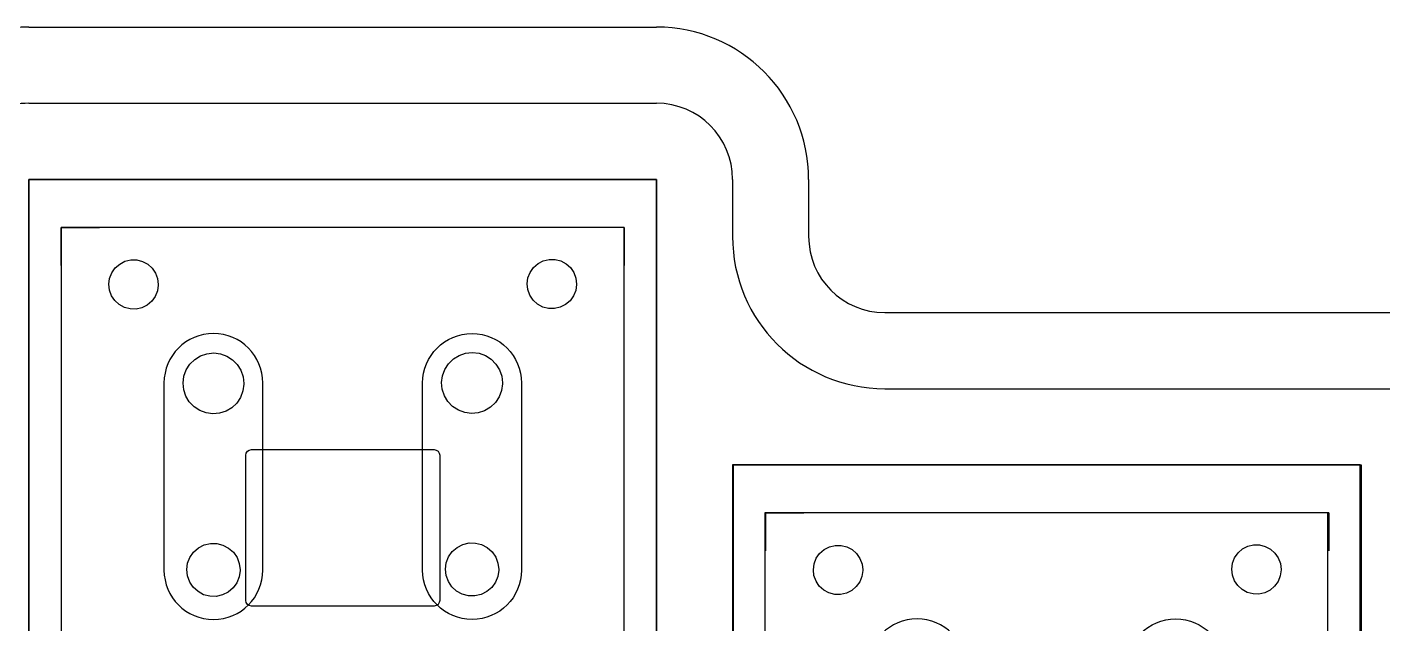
# Model space of a CAD drawing. Header units: inches. Extents: x -4 to 333, y -4 to 107.
# Drawn here: x 60.33 to 95.98, y 91.8 to 107.48 of the extents above; entities that cross this region are included whole.
import ezdxf

# ---------------------------------------------------------------- set-up
doc = ezdxf.new("R2010")
doc.units = ezdxf.units.IN
doc.header["$MEASUREMENT"] = 0
doc.layers.get('0').update_dxf_attribs({"color": 1})
for name, color, linetype in [('KICAD_EXPORT', 12, 'Continuous'), ('OUTLINE_CASE', 5, 'Continuous'), ('OUTLINE_CURVED', 6, 'Continuous')]:
    doc.layers.add(name, color=color, linetype=linetype)

# ---------------------------------------------------------------- blocks, each defined once
blk = doc.blocks.new('switch')
for points in [[(75.655, 33.601), (75.655, 17.101), (92.155, 17.101), (92.155, 33.601), (75.655, 33.601)], [(76.505, 32.339), (76.505, 18.339), (91.305, 18.339), (91.305, 32.339), (76.505, 32.339)]]:
    blk.add_lwpolyline(points)
for points in [[(79.205, 28.25), (79.205, 23.336, 1), (81.805, 23.336), (81.805, 28.25, 1)], [(88.605, 28.25), (88.605, 23.336, -1), (86.005, 23.336), (86.005, 28.25, -1)]]:
    blk.add_lwpolyline(points, format="xyb", close=True)

msp = doc.modelspace()

# ---------------------------------------------------------------- linework, layer by layer
at = {"layer": 'KICAD_EXPORT', "linetype": 'Continuous'}
for p, q in [((60.382, 105.476), (76.882, 105.476)), ((60.382, 86.976), (60.382, 103.476)), ((60.382, 103.476), (76.882, 103.476)), ((76.882, 103.476), (76.882, 86.976)), ((78.882, 103.476), (78.882, 101.976)), ((61.232, 101.214), (61.232, 102.214)), ((61.232, 102.214), (62.232, 102.214)), ((76.032, 102.214), (75.032, 102.214)), ((76.032, 102.214), (76.032, 101.214)), ((62.649, 101.149), (62.767, 101.251)), ((62.649, 101.149), (62.767, 101.251)), ((62.767, 101.251), (62.906, 101.323)), ((62.767, 101.251), (62.906, 101.323)), ((62.906, 101.323), (63.058, 101.359)), ((62.906, 101.323), (63.058, 101.359)), ((63.058, 101.359), (63.214, 101.359)), ((63.058, 101.359), (63.214, 101.359)), ((63.214, 101.359), (63.365, 101.32)), ((63.214, 101.359), (63.365, 101.32)), ((63.365, 101.32), (63.503, 101.247)), ((63.365, 101.32), (63.503, 101.247)), ((63.503, 101.247), (63.62, 101.144)), ((63.503, 101.247), (63.62, 101.144)), ((73.649, 101.161), (73.767, 101.264)), ((73.649, 101.161), (73.767, 101.264)), ((73.767, 101.264), (73.906, 101.335)), ((73.767, 101.264), (73.906, 101.335)), ((73.906, 101.335), (74.058, 101.372)), ((73.906, 101.335), (74.058, 101.372)), ((74.058, 101.372), (74.214, 101.371)), ((74.058, 101.372), (74.214, 101.371)), ((74.214, 101.371), (74.365, 101.333)), ((74.214, 101.371), (74.365, 101.333)), ((74.365, 101.333), (74.503, 101.26)), ((74.365, 101.333), (74.503, 101.26)), ((74.503, 101.26), (74.62, 101.156)), ((74.503, 101.26), (74.62, 101.156)), ((62.503, 100.875), (62.559, 101.021)), ((62.503, 100.875), (62.559, 101.021)), ((62.559, 101.021), (62.649, 101.149)), ((62.559, 101.021), (62.649, 101.149)), ((63.62, 101.144), (63.708, 101.015)), ((63.62, 101.144), (63.708, 101.015)), ((63.708, 101.015), (63.763, 100.869)), ((63.708, 101.015), (63.763, 100.869)), ((73.482, 100.733), (73.503, 100.888)), ((73.482, 100.733), (73.503, 100.888)), ((73.503, 100.888), (73.559, 101.033)), ((73.503, 100.888), (73.559, 101.033)), ((73.559, 101.033), (73.649, 101.161)), ((73.559, 101.033), (73.649, 101.161)), ((74.62, 101.156), (74.708, 101.027)), ((74.62, 101.156), (74.708, 101.027)), ((74.708, 101.027), (74.763, 100.881)), ((74.708, 101.027), (74.763, 100.881)), ((62.482, 100.72), (62.503, 100.875)), ((62.482, 100.72), (62.503, 100.875)), ((62.499, 100.565), (62.482, 100.72)), ((62.499, 100.565), (62.482, 100.72)), ((62.553, 100.419), (62.499, 100.565)), ((62.553, 100.419), (62.499, 100.565)), ((63.76, 100.545), (63.702, 100.401)), ((63.76, 100.545), (63.702, 100.401)), ((63.782, 100.7), (63.76, 100.545)), ((63.782, 100.7), (63.76, 100.545)), ((63.763, 100.869), (63.782, 100.714)), ((63.763, 100.869), (63.782, 100.714)), ((63.782, 100.714), (63.782, 100.7)), ((63.782, 100.714), (63.782, 100.7)), ((73.499, 100.578), (73.482, 100.733)), ((73.499, 100.578), (73.482, 100.733)), ((73.553, 100.431), (73.499, 100.578)), ((73.553, 100.431), (73.499, 100.578)), ((74.76, 100.558), (74.702, 100.413)), ((74.76, 100.558), (74.702, 100.413)), ((74.782, 100.712), (74.76, 100.558)), ((74.782, 100.712), (74.76, 100.558)), ((74.763, 100.881), (74.782, 100.726)), ((74.763, 100.881), (74.782, 100.726)), ((74.782, 100.726), (74.782, 100.712)), ((74.782, 100.726), (74.782, 100.712)), ((62.64, 100.289), (62.553, 100.419)), ((62.64, 100.289), (62.553, 100.419)), ((62.756, 100.184), (62.64, 100.289)), ((62.756, 100.184), (62.64, 100.289)), ((62.893, 100.109), (62.756, 100.184)), ((62.893, 100.109), (62.756, 100.184)), ((63.492, 100.172), (63.352, 100.102)), ((63.492, 100.172), (63.352, 100.102)), ((63.611, 100.274), (63.492, 100.172)), ((63.611, 100.274), (63.492, 100.172)), ((63.702, 100.401), (63.611, 100.274)), ((63.702, 100.401), (63.611, 100.274)), ((73.64, 100.301), (73.553, 100.431)), ((73.64, 100.301), (73.553, 100.431)), ((73.756, 100.196), (73.64, 100.301)), ((73.756, 100.196), (73.64, 100.301)), ((73.893, 100.122), (73.756, 100.196)), ((73.893, 100.122), (73.756, 100.196)), ((74.492, 100.185), (74.352, 100.114)), ((74.492, 100.185), (74.352, 100.114)), ((74.611, 100.286), (74.492, 100.185)), ((74.611, 100.286), (74.492, 100.185)), ((74.702, 100.413), (74.611, 100.286)), ((74.702, 100.413), (74.611, 100.286)), ((63.044, 100.07), (62.893, 100.109)), ((63.044, 100.07), (62.893, 100.109)), ((63.2, 100.067), (63.044, 100.07)), ((63.2, 100.067), (63.044, 100.07)), ((63.352, 100.102), (63.2, 100.067)), ((63.352, 100.102), (63.2, 100.067)), ((74.044, 100.082), (73.893, 100.122)), ((74.044, 100.082), (73.893, 100.122)), ((74.2, 100.08), (74.044, 100.082)), ((74.2, 100.08), (74.044, 100.082)), ((74.352, 100.114), (74.2, 100.08)), ((74.352, 100.114), (74.2, 100.08)), ((64.74, 98.744), (64.892, 98.838)), ((64.892, 98.838), (65.06, 98.895)), ((65.06, 98.895), (65.238, 98.914)), ((65.238, 98.914), (65.415, 98.893)), ((65.415, 98.893), (65.583, 98.833)), ((65.583, 98.833), (65.734, 98.737)), ((71.412, 98.632), (71.54, 98.756)), ((71.54, 98.756), (71.692, 98.85)), ((71.692, 98.85), (71.86, 98.907)), ((71.86, 98.907), (72.038, 98.926)), ((72.038, 98.926), (72.215, 98.905)), ((72.215, 98.905), (72.383, 98.845)), ((72.383, 98.845), (72.534, 98.749)), ((72.534, 98.749), (72.659, 98.623)), ((64.455, 98.302), (64.516, 98.469)), ((64.516, 98.469), (64.612, 98.619)), ((64.612, 98.619), (64.74, 98.744)), ((65.734, 98.737), (65.859, 98.611)), ((65.859, 98.611), (65.954, 98.459)), ((65.954, 98.459), (66.012, 98.291)), ((71.255, 98.314), (71.316, 98.482)), ((71.316, 98.482), (71.412, 98.632)), ((72.659, 98.623), (72.754, 98.472)), ((72.754, 98.472), (72.812, 98.303)), ((64.432, 98.125), (64.455, 98.302)), ((64.45, 97.947), (64.432, 98.125)), ((66.032, 98.091), (66.007, 97.915)), ((66.012, 98.291), (66.032, 98.114)), ((66.032, 98.114), (66.032, 98.091)), ((71.232, 98.137), (71.255, 98.314)), ((71.25, 97.96), (71.232, 98.137)), ((72.832, 98.104), (72.807, 97.927)), ((72.812, 98.303), (72.832, 98.126)), ((72.832, 98.126), (72.832, 98.104)), ((64.506, 97.778), (64.45, 97.947)), ((64.598, 97.626), (64.506, 97.778)), ((65.944, 97.748), (65.845, 97.599)), ((66.007, 97.915), (65.944, 97.748)), ((71.306, 97.79), (71.25, 97.96)), ((71.398, 97.638), (71.306, 97.79)), ((72.744, 97.76), (72.645, 97.612)), ((72.807, 97.927), (72.744, 97.76)), ((82.882, 97.976), (113.882, 97.976)), ((64.722, 97.497), (64.598, 97.626)), ((64.872, 97.4), (64.722, 97.497)), ((65.039, 97.337), (64.872, 97.4)), ((65.215, 97.314), (65.039, 97.337)), ((65.393, 97.33), (65.215, 97.314)), ((65.563, 97.385), (65.393, 97.33)), ((65.716, 97.476), (65.563, 97.385)), ((65.845, 97.599), (65.716, 97.476)), ((71.522, 97.51), (71.398, 97.638)), ((71.672, 97.412), (71.522, 97.51)), ((71.839, 97.35), (71.672, 97.412)), ((72.015, 97.326), (71.839, 97.35)), ((72.193, 97.342), (72.015, 97.326)), ((72.363, 97.397), (72.193, 97.342)), ((72.516, 97.489), (72.363, 97.397)), ((72.645, 97.612), (72.516, 97.489)), ((66.082, 96.226), (66.094, 96.283)), ((66.082, 96.226), (66.094, 96.283)), ((66.094, 96.283), (66.126, 96.332)), ((66.094, 96.283), (66.126, 96.332)), ((66.126, 96.332), (66.175, 96.364)), ((66.126, 96.332), (66.175, 96.364)), ((66.175, 96.364), (66.232, 96.376)), ((66.175, 96.364), (66.232, 96.376)), ((66.232, 96.376), (71.032, 96.376)), ((66.232, 96.376), (71.032, 96.376)), ((71.032, 96.376), (71.09, 96.364)), ((71.032, 96.376), (71.09, 96.364)), ((71.09, 96.364), (71.138, 96.332)), ((71.09, 96.364), (71.138, 96.332)), ((71.138, 96.332), (71.171, 96.283)), ((71.138, 96.332), (71.171, 96.283)), ((71.171, 96.283), (71.182, 96.226)), ((71.171, 96.283), (71.182, 96.226)), ((66.082, 92.414), (66.082, 96.226)), ((66.082, 92.414), (66.082, 96.226)), ((71.182, 96.226), (71.182, 92.414)), ((71.182, 96.226), (71.182, 92.414)), ((78.906, 79.476), (78.906, 95.976)), ((78.906, 95.976), (95.406, 95.976)), ((95.406, 95.976), (95.406, 79.476)), ((79.756, 94.713), (80.756, 94.713)), ((79.756, 93.713), (79.756, 94.713)), ((94.556, 94.714), (93.556, 94.714)), ((94.556, 94.713), (94.556, 93.713)), ((64.712, 93.682), (64.839, 93.793)), ((64.839, 93.793), (64.988, 93.87)), ((64.988, 93.87), (65.152, 93.909)), ((65.152, 93.909), (65.32, 93.908)), ((65.32, 93.908), (65.483, 93.867)), ((65.483, 93.867), (65.632, 93.788)), ((65.632, 93.788), (65.757, 93.677)), ((71.512, 93.694), (71.639, 93.805)), ((71.639, 93.805), (71.788, 93.882)), ((71.788, 93.882), (71.952, 93.921)), ((71.952, 93.921), (72.12, 93.92)), ((72.12, 93.92), (72.283, 93.88)), ((72.283, 93.88), (72.432, 93.801)), ((72.432, 93.801), (72.557, 93.689)), ((81.29, 93.751), (81.429, 93.823)), ((81.29, 93.751), (81.429, 93.823)), ((81.429, 93.823), (81.581, 93.859)), ((81.429, 93.823), (81.581, 93.859)), ((81.581, 93.859), (81.737, 93.859)), ((81.581, 93.859), (81.737, 93.859)), ((81.737, 93.859), (81.888, 93.82)), ((81.737, 93.859), (81.888, 93.82)), ((81.888, 93.82), (82.026, 93.747)), ((81.888, 93.82), (82.026, 93.747)), ((92.173, 93.661), (92.29, 93.764)), ((92.173, 93.661), (92.29, 93.764)), ((92.29, 93.764), (92.429, 93.835)), ((92.29, 93.764), (92.429, 93.835)), ((92.429, 93.835), (92.581, 93.872)), ((92.429, 93.835), (92.581, 93.872)), ((92.581, 93.872), (92.737, 93.871)), ((92.581, 93.872), (92.737, 93.871)), ((92.737, 93.871), (92.888, 93.833)), ((92.737, 93.871), (92.888, 93.833)), ((92.888, 93.833), (93.027, 93.76)), ((92.888, 93.833), (93.027, 93.76)), ((93.027, 93.76), (93.143, 93.656)), ((93.027, 93.76), (93.143, 93.656)), ((64.554, 93.388), (64.615, 93.544)), ((64.615, 93.544), (64.712, 93.682)), ((65.757, 93.677), (65.853, 93.538)), ((65.853, 93.538), (65.912, 93.381)), ((71.332, 93.233), (71.354, 93.4)), ((71.354, 93.4), (71.415, 93.557)), ((71.415, 93.557), (71.512, 93.694)), ((72.557, 93.689), (72.653, 93.55)), ((72.653, 93.55), (72.712, 93.393)), ((81.026, 93.375), (81.083, 93.521)), ((81.026, 93.375), (81.083, 93.521)), ((81.083, 93.521), (81.172, 93.649)), ((81.083, 93.521), (81.172, 93.649)), ((81.172, 93.649), (81.29, 93.751)), ((81.172, 93.649), (81.29, 93.751)), ((82.026, 93.747), (82.143, 93.644)), ((82.026, 93.747), (82.143, 93.644)), ((82.143, 93.644), (82.232, 93.515)), ((82.143, 93.644), (82.232, 93.515)), ((82.232, 93.515), (82.287, 93.369)), ((82.232, 93.515), (82.287, 93.369)), ((92.026, 93.388), (92.083, 93.533)), ((92.026, 93.388), (92.083, 93.533)), ((92.083, 93.533), (92.173, 93.661)), ((92.083, 93.533), (92.173, 93.661)), ((93.143, 93.656), (93.232, 93.527)), ((93.143, 93.656), (93.232, 93.527)), ((93.232, 93.527), (93.287, 93.381)), ((93.232, 93.527), (93.287, 93.381)), ((64.532, 93.221), (64.554, 93.388)), ((64.551, 93.054), (64.532, 93.221)), ((64.609, 92.896), (64.551, 93.054)), ((65.932, 93.199), (65.908, 93.032)), ((65.912, 93.381), (65.932, 93.214)), ((65.932, 93.214), (65.932, 93.199)), ((71.351, 93.066), (71.332, 93.233)), ((71.409, 92.908), (71.351, 93.066)), ((72.708, 93.045), (72.646, 92.889)), ((72.732, 93.211), (72.708, 93.045)), ((72.712, 93.393), (72.732, 93.226)), ((72.732, 93.226), (72.732, 93.211)), ((81.006, 93.22), (81.026, 93.375)), ((81.006, 93.22), (81.026, 93.375)), ((81.023, 93.065), (81.006, 93.22)), ((81.023, 93.065), (81.006, 93.22)), ((81.076, 92.919), (81.023, 93.065)), ((81.076, 92.919), (81.023, 93.065)), ((82.283, 93.045), (82.225, 92.901)), ((82.283, 93.045), (82.225, 92.901)), ((82.305, 93.2), (82.283, 93.045)), ((82.305, 93.2), (82.283, 93.045)), ((82.287, 93.369), (82.306, 93.214)), ((82.287, 93.369), (82.306, 93.214)), ((82.306, 93.214), (82.305, 93.2)), ((82.306, 93.214), (82.305, 93.2)), ((92.006, 93.233), (92.026, 93.388)), ((92.006, 93.233), (92.026, 93.388)), ((92.023, 93.078), (92.006, 93.233)), ((92.023, 93.078), (92.006, 93.233)), ((92.076, 92.931), (92.023, 93.078)), ((92.076, 92.931), (92.023, 93.078)), ((93.283, 93.058), (93.225, 92.913)), ((93.283, 93.058), (93.225, 92.913)), ((93.305, 93.212), (93.283, 93.058)), ((93.305, 93.212), (93.283, 93.058)), ((93.287, 93.381), (93.306, 93.226)), ((93.287, 93.381), (93.306, 93.226)), ((93.306, 93.226), (93.305, 93.212)), ((93.306, 93.226), (93.305, 93.212)), ((64.702, 92.756), (64.609, 92.896)), ((64.827, 92.643), (64.702, 92.756)), ((65.748, 92.74), (65.62, 92.631)), ((65.846, 92.876), (65.748, 92.74)), ((65.908, 93.032), (65.846, 92.876)), ((71.502, 92.769), (71.409, 92.908)), ((71.627, 92.655), (71.502, 92.769)), ((72.548, 92.752), (72.42, 92.643)), ((72.646, 92.889), (72.548, 92.752)), ((81.163, 92.789), (81.076, 92.919)), ((81.163, 92.789), (81.076, 92.919)), ((81.279, 92.684), (81.163, 92.789)), ((81.279, 92.684), (81.163, 92.789)), ((82.134, 92.774), (82.015, 92.672)), ((82.134, 92.774), (82.015, 92.672)), ((82.225, 92.901), (82.134, 92.774)), ((82.225, 92.901), (82.134, 92.774)), ((92.164, 92.801), (92.076, 92.931)), ((92.164, 92.801), (92.076, 92.931)), ((92.279, 92.696), (92.164, 92.801)), ((92.279, 92.696), (92.164, 92.801)), ((92.416, 92.622), (92.279, 92.696)), ((92.416, 92.622), (92.279, 92.696)), ((93.134, 92.786), (93.015, 92.685)), ((93.134, 92.786), (93.015, 92.685)), ((93.225, 92.913), (93.134, 92.786)), ((93.225, 92.913), (93.134, 92.786)), ((64.975, 92.563), (64.827, 92.643)), ((65.137, 92.52), (64.975, 92.563)), ((65.305, 92.518), (65.137, 92.52)), ((65.469, 92.555), (65.305, 92.518)), ((65.62, 92.631), (65.469, 92.555)), ((66.094, 92.356), (66.082, 92.414)), ((66.094, 92.356), (66.082, 92.414)), ((66.126, 92.307), (66.094, 92.356)), ((66.126, 92.307), (66.094, 92.356)), ((71.171, 92.356), (71.138, 92.307)), ((71.171, 92.356), (71.138, 92.307)), ((71.182, 92.414), (71.171, 92.356)), ((71.182, 92.414), (71.171, 92.356)), ((71.775, 92.575), (71.627, 92.655)), ((71.937, 92.532), (71.775, 92.575)), ((72.105, 92.53), (71.937, 92.532)), ((72.269, 92.567), (72.105, 92.53)), ((72.42, 92.643), (72.269, 92.567)), ((81.416, 92.609), (81.279, 92.684)), ((81.416, 92.609), (81.279, 92.684)), ((81.567, 92.57), (81.416, 92.609)), ((81.567, 92.57), (81.416, 92.609)), ((81.723, 92.567), (81.567, 92.57)), ((81.723, 92.567), (81.567, 92.57)), ((81.876, 92.602), (81.723, 92.567)), ((81.876, 92.602), (81.723, 92.567)), ((82.015, 92.672), (81.876, 92.602)), ((82.015, 92.672), (81.876, 92.602)), ((92.567, 92.582), (92.416, 92.622)), ((92.567, 92.582), (92.416, 92.622)), ((92.723, 92.58), (92.567, 92.582)), ((92.723, 92.58), (92.567, 92.582)), ((92.876, 92.614), (92.723, 92.58)), ((92.876, 92.614), (92.723, 92.58)), ((93.015, 92.685), (92.876, 92.614)), ((93.015, 92.685), (92.876, 92.614)), ((66.175, 92.275), (66.126, 92.307)), ((66.175, 92.275), (66.126, 92.307)), ((66.232, 92.264), (66.175, 92.275)), ((66.232, 92.264), (66.175, 92.275)), ((71.032, 92.264), (66.232, 92.264)), ((71.032, 92.264), (66.232, 92.264)), ((71.09, 92.275), (71.032, 92.264)), ((71.09, 92.275), (71.032, 92.264)), ((71.138, 92.307), (71.09, 92.275)), ((71.138, 92.307), (71.09, 92.275))]:
    msp.add_line(p, q, dxfattribs=at)
at = {"layer": 'KICAD_EXPORT'}
for centre, radius, start, end in [((60.382, 103.476), 2, 89.996, 180.002), ((76.882, 103.476), 2, 0.0009, 89.9972), ((82.882, 101.976), 4, 180, 269.9998)]:
    msp.add_arc(centre, radius, start, end, dxfattribs=at)
at = {"layer": 'OUTLINE_CASE'}
for p, q in [((60.382, 107.476), (76.882, 107.476)), ((80.882, 103.476), (80.882, 101.976)), ((82.882, 99.976), (113.882, 99.976))]:
    msp.add_line(p, q, dxfattribs=at)
for centre, radius, start, end in [((60.382, 103.476), 4, 90, 180), ((76.882, 103.476), 4, 0, 90), ((82.882, 101.976), 2, 180, 270)]:
    msp.add_arc(centre, radius, start, end, dxfattribs=at)
at = {"layer": 'OUTLINE_CURVED'}
for p, q in [((60.382, 105.476), (76.882, 105.476)), ((78.882, 103.476), (78.882, 101.976)), ((82.882, 97.976), (113.882, 97.976))]:
    msp.add_line(p, q, dxfattribs=at)
for centre, radius, start, end in [((60.382, 103.476), 2, 90, 180), ((76.882, 103.476), 2, 0, 90), ((82.882, 101.976), 4, 180, 270)]:
    msp.add_arc(centre, radius, start, end, dxfattribs=at)

# ---------------------------------------------------------------- block references
for p in [(-15.273, 69.875), (3.227, 62.375)]:
    msp.add_blockref('switch', p)

doc.saveas('drawing.dxf')
